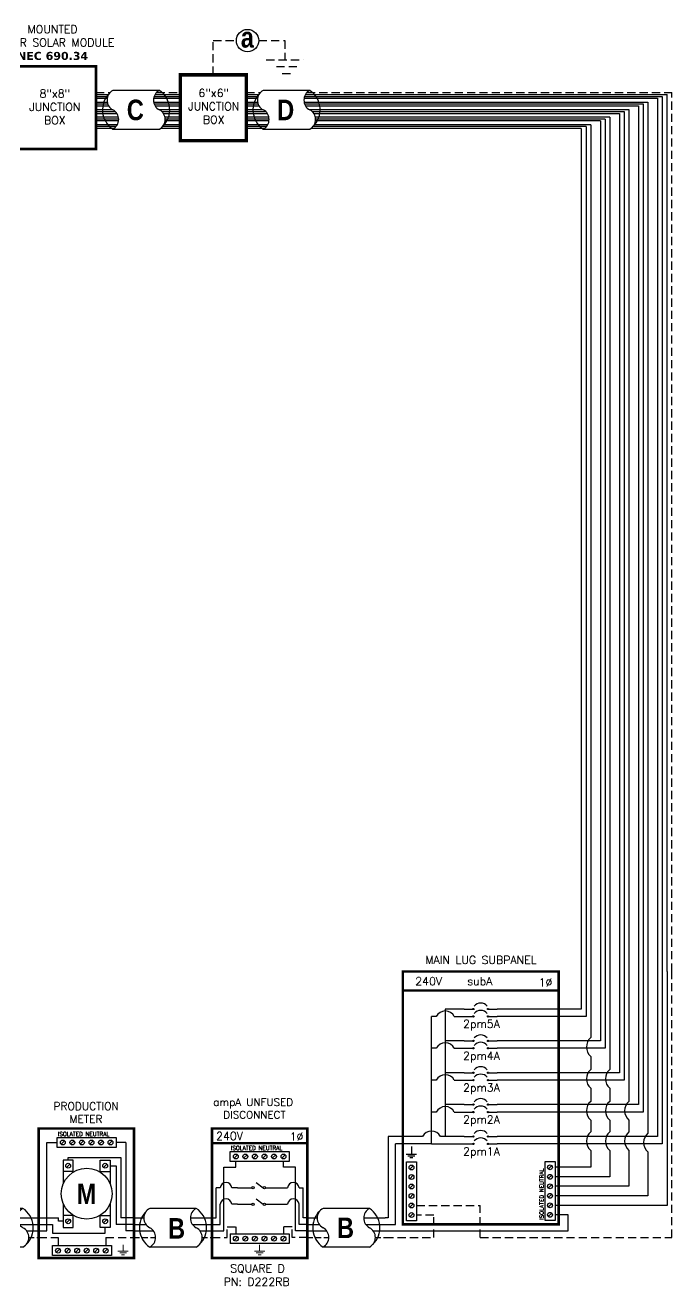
# Model space of a CAD drawing. Header units: feet. Extents: x 25206 to 26003, y 15288 to 15877.
# Drawn here: x 25708 to 26003, y 15299 to 15875 of the extents above; entities that cross this region are included whole.
import ezdxf

# ---------------------------------------------------------------- set-up
doc = ezdxf.new("R2010")
doc.units = ezdxf.units.FT
doc.header["$MEASUREMENT"] = 0
doc.linetypes.add('HIDDEN', pattern=[0.375, 0.25, -0.125])
for name, color, linetype in [('ONE LINE BLOCKS', 7, 'Continuous'), ('TABLES', 7, 'Continuous'), ('TEXT', 7, 'Continuous'), ('Z - TITLEBLOCK TXT', 7, 'Continuous')]:
    doc.layers.add(name, color=color, linetype=linetype)
doc.styles.add('ONE LINE TXT', font='techb___.ttf')
doc.styles.get("Standard").update_dxf_attribs({"font": 'simplex.shx'})

# ---------------------------------------------------------------- blocks, each defined once
blk = doc.blocks.new('5microSub')
at = {"layer": 'ONE LINE BLOCKS', "linetype": 'Continuous'}
h = blk.add_hatch(color=1, dxfattribs=at)
h.dxf.hatch_style = 1
edge = h.paths.add_edge_path()
edge.add_arc((40.28, 104.41), 0.291, 0, 360)
h = blk.add_hatch(color=1, dxfattribs=at)
h.dxf.hatch_style = 1
edge = h.paths.add_edge_path()
edge.add_arc((46.96, 104.41), 0.291, 0, 360)
h = blk.add_hatch(color=1, dxfattribs=at)
h.dxf.hatch_style = 1
edge = h.paths.add_edge_path()
edge.add_arc((40.28, 101.03), 0.291, 0, 360)
h = blk.add_hatch(color=1, dxfattribs=at)
h.dxf.hatch_style = 1
edge = h.paths.add_edge_path()
edge.add_arc((46.96, 101.03), 0.291, 0, 360)
h = blk.add_hatch(color=1, dxfattribs=at)
h.dxf.hatch_style = 1
edge = h.paths.add_edge_path()
edge.add_arc((40.28, 89.85), 0.291, 0, 360)
h = blk.add_hatch(color=1, dxfattribs=at)
h.dxf.hatch_style = 1
edge = h.paths.add_edge_path()
edge.add_arc((40.28, 86.47), 0.291, 0, 360)
h = blk.add_hatch(color=1, dxfattribs=at)
h.dxf.hatch_style = 1
edge = h.paths.add_edge_path()
edge.add_arc((46.96, 89.85), 0.291, 0, 360)
h = blk.add_hatch(color=1, dxfattribs=at)
h.dxf.hatch_style = 1
edge = h.paths.add_edge_path()
edge.add_arc((46.96, 86.47), 0.291, 0, 360)
h = blk.add_hatch(color=1, dxfattribs=at)
h.dxf.hatch_style = 1
edge = h.paths.add_edge_path()
edge.add_arc((40.28, 75.29), 0.291, 0, 360)
h = blk.add_hatch(color=1, dxfattribs=at)
h.dxf.hatch_style = 1
edge = h.paths.add_edge_path()
edge.add_arc((46.96, 75.29), 0.291, 0, 360)
h = blk.add_hatch(color=1, dxfattribs=at)
h.dxf.hatch_style = 1
edge = h.paths.add_edge_path()
edge.add_arc((40.28, 71.91), 0.291, 0, 360)
h = blk.add_hatch(color=1, dxfattribs=at)
h.dxf.hatch_style = 1
edge = h.paths.add_edge_path()
edge.add_arc((46.96, 71.91), 0.291, 0, 360)
h = blk.add_hatch(color=1, dxfattribs=at)
h.dxf.hatch_style = 1
edge = h.paths.add_edge_path()
edge.add_arc((40.28, 60.73), 0.291, 0, 360)
h = blk.add_hatch(color=1, dxfattribs=at)
h.dxf.hatch_style = 1
edge = h.paths.add_edge_path()
edge.add_arc((40.28, 57.35), 0.291, 0, 360)
h = blk.add_hatch(color=1, dxfattribs=at)
h.dxf.hatch_style = 1
edge = h.paths.add_edge_path()
edge.add_arc((46.96, 60.73), 0.291, 0, 360)
h = blk.add_hatch(color=1, dxfattribs=at)
h.dxf.hatch_style = 1
edge = h.paths.add_edge_path()
edge.add_arc((46.96, 57.35), 0.291, 0, 360)
h = blk.add_hatch(color=1, dxfattribs=at)
h.dxf.hatch_style = 1
edge = h.paths.add_edge_path()
edge.add_arc((40.28, 46.17), 0.291, 0, 360)
h = blk.add_hatch(color=1, dxfattribs=at)
h.dxf.hatch_style = 1
edge = h.paths.add_edge_path()
edge.add_arc((46.96, 46.17), 0.291, 0, 360)
h = blk.add_hatch(color=1, dxfattribs=at)
h.dxf.hatch_style = 1
edge = h.paths.add_edge_path()
edge.add_arc((40.28, 42.79), 0.291, 0, 360)
h = blk.add_hatch(color=1, dxfattribs=at)
h.dxf.hatch_style = 1
edge = h.paths.add_edge_path()
edge.add_arc((46.96, 42.79), 0.291, 0, 360)
at = {"color": 7, "linetype": 'Continuous'}
for p, q in [((89.54, 121.54), (89.54, 104.41)), ((98.24, 121.54), (98.24, 89.85)), ((106.94, 121.54), (106.94, 75.29)), ((115.64, 121.54), (115.64, 60.73)), ((124.34, 121.54), (124.34, 46.17)), ((36.09, 104.41), (27.43, 104.41)), ((27.43, 104.41), (27.43, 89.85)), ((89.54, 104.41), (51.15, 104.41)), ((36.09, 89.85), (27.43, 89.85)), ((27.43, 89.85), (27.43, 75.29)), ((98.24, 89.85), (51.15, 89.85)), ((36.09, 75.29), (27.43, 75.29)), ((27.43, 75.29), (27.43, 60.73)), ((106.94, 75.29), (51.15, 75.29)), ((36.09, 60.73), (27.43, 60.73)), ((27.43, 60.73), (27.43, 46.17)), ((115.64, 60.73), (51.15, 60.73)), ((17.02, 46.17), (1.34, 46.17)), ((1.34, 46.17), (1.34, 9)), ((36.09, 46.17), (25.26, 46.17)), ((124.34, 46.17), (51.15, 46.17)), ((1.34, 9), (0, 9))]:
    blk.add_line(p, q, dxfattribs=at)
at = {"color": 10, "linetype": 'Continuous'}
for p, q in [((91.71, 121.54), (91.71, 101.03)), ((100.41, 121.54), (100.41, 86.47)), ((109.11, 121.54), (109.11, 71.91)), ((117.81, 121.54), (117.81, 57.35)), ((126.51, 121.54), (126.51, 42.79)), ((21.14, 86.47), (21.14, 101.03)), ((23.31, 101.03), (21.14, 101.03)), ((31.55, 101.03), (36.09, 101.03)), ((91.71, 101.03), (51.15, 101.03)), ((21.14, 71.91), (21.14, 86.47)), ((23.31, 86.47), (21.14, 86.47)), ((31.55, 86.47), (36.09, 86.47)), ((100.41, 86.47), (51.15, 86.47)), ((21.14, 57.35), (21.14, 71.91)), ((23.31, 71.91), (21.14, 71.91)), ((31.55, 71.91), (36.09, 71.91)), ((109.11, 71.91), (51.15, 71.91)), ((21.14, 42.79), (21.14, 57.35)), ((23.31, 57.35), (21.14, 57.35)), ((31.55, 57.35), (36.09, 57.35)), ((117.81, 57.35), (51.15, 57.35)), ((21.14, 42.79), (4.63, 42.79)), ((4.63, 6), (4.63, 42.79)), ((21.14, 42.79), (36.09, 42.79)), ((126.51, 42.79), (51.15, 42.79)), ((0, 6), (4.63, 6))]:
    blk.add_line(p, q, dxfattribs=at)
at = {"color": 253, "linetype": 'Continuous'}
for p, q in [((93.89, 121.54), (93.89, 91.34)), ((102.59, 121.54), (102.59, 76.78)), ((111.29, 121.54), (111.29, 62.22)), ((119.99, 121.54), (119.99, 47.66)), ((128.69, 121.54), (128.69, 14.71)), ((93.89, 82.78), (93.89, 76.78)), ((93.89, 68.22), (93.89, 62.22)), ((102.59, 68.22), (102.59, 62.22)), ((93.89, 53.66), (93.89, 48.33)), ((102.59, 53.66), (102.59, 48.33)), ((111.29, 53.66), (111.29, 48.33)), ((93.89, 39.78), (93.89, 32.11)), ((102.59, 39.78), (102.59, 27.76)), ((111.29, 39.78), (111.29, 23.41)), ((119.99, 39.1), (119.99, 19.06)), ((93.89, 32.11), (77.54, 32.11)), ((102.59, 27.76), (77.54, 27.76)), ((111.29, 23.41), (77.54, 23.41)), ((119.99, 19.06), (77.54, 19.06)), ((128.69, 14.71), (77.54, 14.71)), ((83.55, 10.36), (77.54, 10.36)), ((83.55, 3), (83.55, 10.36)), ((0, 3), (83.55, 3))]:
    blk.add_line(p, q, dxfattribs=at)
at = {"color": 10, "linetype": 'Continuous'}
for centre in [(27.43, 98.87), (27.43, 84.31), (27.43, 69.75), (27.43, 55.19)]:
    blk.add_arc(centre, 4.65, 27.66392, 152.33608, dxfattribs=at)
at = {"color": 253, "linetype": 'Continuous'}
for centre in [(97.46, 87.06), (97.46, 72.5), (106.16, 72.5), (97.46, 57.94), (106.16, 57.94), (114.87, 57.94), (97.46, 44.05), (106.16, 44.05), (114.87, 44.05), (123.57, 43.38)]:
    blk.add_arc(centre, 5.58, 129.92155, 230.07845, dxfattribs=at)
at = {"color": 7, "linetype": 'Continuous'}
blk.add_arc((21.14, 44.01), 4.65, 27.66392, 152.33608, dxfattribs=at)
at = {"layer": 'ONE LINE BLOCKS', "lineweight": 50}
blk.add_line((8.04, 112.83), (79.2, 112.83), dxfattribs=at)
at = {"layer": 'ONE LINE BLOCKS', "lineweight": 50, "const_width": 1.19}
blk.add_lwpolyline([(8.04, 6.01), (8.04, 121.54), (79.2, 121.54), (79.2, 6.01)], close=True, dxfattribs=at)
at = {"layer": 'TEXT', "color": 92, "linetype": 'HIDDEN', "ltscale": 15}
for p, q in [((130.86, 0), (130.86, 121.54)), ((14.31, 14.64), (43.39, 14.64)), ((43.39, 0), (43.39, 14.64)), ((22.14, 10.28), (14.31, 10.28)), ((22.14, 0), (22.14, 10.28)), ((0, 0), (22.14, 0)), ((43.39, 0), (130.86, 0))]:
    blk.add_line(p, q, dxfattribs=at)
at = {"layer": 'TEXT', "color": 92, "linetype": 'HIDDEN', "flags": 128}
for points in [[(11.94, 41.63), (11.94, 38.13)], [(9.6, 38.13), (14.28, 38.13)], [(13.47, 37.26), (10.41, 37.26)], [(12.65, 36.39), (11.22, 36.39)]]:
    blk.add_lwpolyline(points, dxfattribs=at)
at = {"layer": 'Z - TITLEBLOCK TXT', "color": 1, "linetype": 'Continuous'}
for p, q in [((9.77, 7.69), (9.77, 34.63)), ((9.77, 34.63), (14.31, 34.63)), ((14.31, 34.63), (14.31, 7.69)), ((73, 7.76), (73, 34.71)), ((73, 34.71), (77.54, 34.71)), ((77.54, 34.71), (77.54, 7.76)), ((14.31, 7.69), (9.77, 7.69)), ((77.54, 7.76), (73, 7.76))]:
    blk.add_line(p, q, dxfattribs=at)
at = {"layer": 'Z - TITLEBLOCK TXT', "color": 4, "linetype": 'Continuous'}
for p, q in [((12.83, 32.82), (11.25, 31.25)), ((76.06, 32.9), (74.49, 31.32)), ((12.83, 28.47), (11.25, 26.9)), ((12.83, 24.12), (11.25, 22.55)), ((76.06, 28.54), (74.49, 26.97)), ((76.06, 24.19), (74.49, 22.62)), ((12.83, 19.77), (11.25, 18.2)), ((76.06, 19.84), (74.49, 18.27)), ((12.83, 15.42), (11.25, 13.85)), ((76.06, 15.49), (74.49, 13.92)), ((12.83, 11.07), (11.25, 9.5)), ((76.06, 11.14), (74.49, 9.57))]:
    blk.add_line(p, q, dxfattribs=at)
at = {"layer": 'Z - TITLEBLOCK TXT', "color": 1, "linetype": 'Continuous', "flags": 128}
for points in [[(36.09, 104.41), (40.28, 104.41)], [(36.09, 104.41), (40.28, 104.41)], [(46.96, 104.41), (51.15, 104.41)], [(36.09, 101.03), (40.28, 101.03)], [(36.09, 101.03), (40.28, 101.03)], [(46.96, 101.03), (51.15, 101.03)], [(36.09, 89.85), (40.28, 89.85)], [(36.09, 89.85), (40.28, 89.85)], [(36.09, 86.47), (40.28, 86.47)], [(36.09, 86.47), (40.28, 86.47)], [(46.96, 89.85), (51.15, 89.85)], [(46.96, 86.47), (51.15, 86.47)], [(36.09, 75.29), (40.28, 75.29)], [(36.09, 75.29), (40.28, 75.29)], [(46.96, 75.29), (51.15, 75.29)], [(36.09, 71.91), (40.28, 71.91)], [(36.09, 71.91), (40.28, 71.91)], [(46.96, 71.91), (51.15, 71.91)], [(36.09, 60.73), (40.28, 60.73)], [(36.09, 60.73), (40.28, 60.73)], [(46.96, 60.73), (51.15, 60.73)], [(36.09, 57.35), (40.28, 57.35)], [(36.09, 57.35), (40.28, 57.35)], [(46.96, 57.35), (51.15, 57.35)], [(36.09, 46.17), (40.28, 46.17)], [(36.09, 46.17), (40.28, 46.17)], [(46.96, 46.17), (51.15, 46.17)], [(36.09, 42.79), (40.28, 42.79)], [(36.09, 42.79), (40.28, 42.79)], [(46.96, 42.79), (51.15, 42.79)]]:
    blk.add_lwpolyline(points, dxfattribs=at)
at = {"layer": 'Z - TITLEBLOCK TXT', "color": 1, "linetype": 'Continuous'}
for centre in [(40.28, 104.41), (46.96, 104.41), (40.28, 101.03), (46.96, 101.03), (40.28, 89.85), (40.28, 86.47), (46.96, 89.85), (46.96, 86.47), (40.28, 75.29), (46.96, 75.29), (40.28, 71.91), (46.96, 71.91), (40.28, 60.73), (40.28, 57.35), (46.96, 60.73), (46.96, 57.35), (40.28, 46.17), (46.96, 46.17), (40.28, 42.79), (46.96, 42.79)]:
    blk.add_circle(centre, 0.291, dxfattribs=at)
at = {"layer": 'Z - TITLEBLOCK TXT', "color": 4, "linetype": 'Continuous'}
for centre in [(12.04, 32.04), (12.04, 27.69), (75.27, 32.11), (75.27, 27.76), (12.04, 23.34), (75.27, 23.41), (12.04, 18.99), (75.27, 19.06), (12.04, 14.64), (75.27, 14.71), (12.04, 10.28), (75.27, 10.36)]:
    blk.add_circle(centre, 1.11, dxfattribs=at)
at = {"layer": 'Z - TITLEBLOCK TXT', "color": 1, "linetype": 'Continuous'}
for centre in [(43.62, 103.21), (43.62, 99.83), (43.62, 88.65), (43.62, 85.27), (43.62, 74.09), (43.62, 70.71), (43.62, 59.53), (43.62, 56.15), (43.62, 44.97), (43.62, 41.59)]:
    blk.add_arc(centre, 3.93, 40.3392, 139.6608, dxfattribs=at)
at = {"layer": 'TABLES', "color": 1, "linetype": 'Continuous'}
for s, p in [('2pm5A', (35.59, 95.79)), ('2pm4A', (35.59, 81.23)), ('2pm3A', (35.59, 66.67)), ('2pm2A', (35.59, 52.11)), ('2pm1A', (35.59, 37.55))]:
    blk.add_text(s, height=3.658, dxfattribs=at).set_placement(p)
at = {"layer": 'TABLES', "color": 4, "linetype": 'Continuous'}
blk.add_text('ISOLATED NEUTRAL', height=1.8743, rotation=90, dxfattribs=at).set_placement((72.35, 8.12))
at = {"layer": 'TEXT', "color": 1, "attachment_point": 5}
for s, width, gutter_width, insert, char_height in [('MAIN LUG SUBPANEL ', 62.3984, 7.17, (43.71, 126.82), 3.6576), ('240V', 0.1481, 0.75, (19.83, 117.09), 3.658), ('subA', 0.1481, 0.75, (43.21, 117.09), 3.658), ('1∅', 0.1481, 0.75, (73.19, 116.58), 3.658)]:
    blk.add_mtext_dynamic_manual_height_columns(s, width=width, gutter_width=gutter_width, heights=[0], dxfattribs=dict(at, insert=insert, char_height=char_height))
blk = doc.blocks.new('*U14')
at = {"color": 7, "linetype": 'Continuous'}
for p, q in [((-7.14, 13.31), (-28.39, 13.31)), ((-28.39, -4.31), (-7.14, -4.31))]:
    blk.add_line(p, q, dxfattribs=at)
at = {"color": 7}
for p, q in [((-35.53, 9), (-31.05, 9)), ((-9.81, 9), (0, 9))]:
    blk.add_line(p, q, dxfattribs=at)
at = {"color": 10}
for p, q in [((-35.53, 6), (-30.11, 6)), ((-8.87, 6), (0, 6))]:
    blk.add_line(p, q, dxfattribs=at)
at = {"color": 253}
for p, q in [((-35.53, 3), (-26.66, 3)), ((-5.41, 3), (0, 3))]:
    blk.add_line(p, q, dxfattribs=at)
at = {"color": 92, "linetype": 'HIDDEN', "ltscale": 10}
for p, q in [((-4.48, 0), (0, 0)), ((-35.53, 0), (-25.72, 0))]:
    blk.add_line(p, q, dxfattribs=at)
at = {"color": 7, "linetype": 'Continuous'}
for centre, start, end in [((-22.54, 4.5), 133.97324, 236.42648), ((-12.99, 4.5), 313.97324, 56.42648)]:
    blk.add_arc(centre, 10.58, start, end, dxfattribs=at)
at = {"linetype": 'Continuous'}
for centre, start, end in [((-26.08, 8.91), 117.66392, 242.33608), ((-4.83, 8.91), 117.66392, 242.33608), ((-30.7, 0.09), 297.66392, 62.33608), ((-9.45, 0.09), 297.66392, 62.33608)]:
    blk.add_arc(centre, 4.98, start, end, dxfattribs=at)
blk = doc.blocks.new('unfusedDisconnect')
at = {"lineweight": 50}
blk.add_line((-43.61, 43.06), (0, 43.06), dxfattribs=at)
at = {"color": 1, "linetype": 'Continuous'}
for p, q in [((-35.27, 34.78), (-35.27, 39.32)), ((-35.27, 39.32), (-8.32, 39.32)), ((-8.32, 34.78), (-35.27, 34.78)), ((-8.32, 39.32), (-8.32, 34.78)), ((-23.43, 25.18), (-20.16, 22.74)), ((-31.89, 22.73), (-25.32, 22.73)), ((-23.43, 17.65), (-20.16, 15.2)), ((-19.08, 22.73), (-11.7, 22.73)), ((-31.89, 15.2), (-25.32, 15.2)), ((-19.08, 15.2), (-11.7, 15.19)), ((-35.27, 1.76), (-8.32, 1.76)), ((-35.27, 1.76), (-35.27, -2.78)), ((-8.32, 1.76), (-8.32, -2.78)), ((-8.32, -2.78), (-35.27, -2.78))]:
    blk.add_line(p, q, dxfattribs=at)
at = {"color": 4, "linetype": 'Continuous'}
for p, q in [((-31.89, 37.83), (-33.46, 36.26)), ((-27.53, 37.83), (-29.11, 36.26)), ((-23.18, 37.83), (-24.76, 36.26)), ((-18.83, 37.83), (-20.41, 36.26)), ((-14.48, 37.83), (-16.06, 36.26)), ((-10.13, 37.83), (-11.7, 36.26)), ((-31.89, 0.28), (-33.46, -1.3)), ((-27.53, 0.28), (-29.11, -1.3)), ((-23.18, 0.28), (-24.76, -1.3)), ((-18.83, 0.28), (-20.41, -1.3)), ((-14.48, 0.28), (-16.06, -1.3)), ((-10.13, 0.28), (-11.7, -1.3))]:
    blk.add_line(p, q, dxfattribs=at)
at = {"color": 253, "linetype": 'Continuous'}
for p, q in [((-32.67, 32.17), (-32.67, 34.78)), ((-10.92, 32.17), (-10.92, 34.78)), ((-38.16, 3), (-38.16, 32.17)), ((-38.16, 32.17), (-32.67, 32.17)), ((-5.43, 32.17), (-10.92, 32.17)), ((-5.43, 3), (-5.43, 32.17)), ((-43.61, 3), (-38.16, 3)), ((0, 3), (-5.43, 3))]:
    blk.add_line(p, q, dxfattribs=at)
at = {"color": 7, "linetype": 'Continuous'}
for p, q in [((-41.66, 9), (-41.66, 22.73)), ((-39.8, 22.73), (-41.66, 22.73)), ((-31.89, 22.73), (-34.52, 22.73)), ((-11.7, 22.73), (-9.07, 22.73)), ((-3.79, 22.73), (-1.93, 22.73)), ((-1.93, 9), (-1.93, 22.73))]:
    blk.add_line(p, q, dxfattribs=at)
at = {"color": 10, "linetype": 'Continuous'}
for p, q in [((-39.8, 6), (-39.8, 15.2)), ((-31.89, 15.2), (-34.52, 15.2)), ((-11.7, 15.2), (-9.07, 15.2)), ((-3.79, 6), (-3.79, 15.2)), ((-43.61, 6), (-39.8, 6)), ((0, 6), (-3.79, 6))]:
    blk.add_line(p, q, dxfattribs=at)
at = {"color": 7}
for p, q in [((-43.61, 9), (-41.66, 9)), ((0, 9), (-1.93, 9))]:
    blk.add_line(p, q, dxfattribs=at)
at = {"color": 92, "linetype": 'HIDDEN', "ltscale": 15}
for p, q in [((-43.61, 0), (-36.58, 0)), ((-36.58, 0), (-36.58, 4.9)), ((-36.58, 4.9), (-32.67, 4.9)), ((-32.67, 4.9), (-32.67, 1.76)), ((-7.01, 4.9), (-10.92, 4.9)), ((-10.92, 4.9), (-10.92, 1.76)), ((-7.01, 0), (-7.01, 4.9)), ((0, 0), (-7.01, 0))]:
    blk.add_line(p, q, dxfattribs=at)
at = {"lineweight": 50, "const_width": 1.19}
blk.add_lwpolyline([(-43.61, -9.34), (-43.61, 49.84), (0, 49.84), (0, -9.34)], close=True, dxfattribs=at)
at = {"color": 92, "linetype": 'Continuous', "lineweight": 5, "ltscale": 0.05, "flags": 128}
for points in [[(-21.8, -3.32), (-21.8, -6.17)], [(-24.14, -6.17), (-19.45, -6.17)], [(-20.27, -7.03), (-23.32, -7.03)], [(-21.08, -7.9), (-22.51, -7.9)]]:
    blk.add_lwpolyline(points, dxfattribs=at)
at = {"color": 4, "linetype": 'Continuous'}
for centre in [(-32.67, 37.05), (-28.32, 37.05), (-23.97, 37.05), (-19.62, 37.05), (-15.27, 37.05), (-10.92, 37.05), (-32.67, -0.51), (-28.32, -0.51), (-23.97, -0.51), (-19.62, -0.51), (-15.27, -0.51), (-10.92, -0.51)]:
    blk.add_circle(centre, 1.11, dxfattribs=at)
at = {"color": 1, "linetype": 'Continuous'}
for centre in [(-24.78, 22.73), (-19.62, 22.73), (-24.78, 15.2), (-19.62, 15.2)]:
    blk.add_circle(centre, 0.541, dxfattribs=at)
at = {"color": 7, "linetype": 'Continuous'}
for centre in [(-37.16, 22.58), (-6.43, 22.58)]:
    blk.add_arc(centre, 2.64, 3.28193, 176.71807, dxfattribs=at)
at = {"color": 10, "linetype": 'Continuous'}
for centre in [(-37.16, 15.04), (-6.43, 15.04)]:
    blk.add_arc(centre, 2.64, 3.28193, 176.71807, dxfattribs=at)
at = {"color": 4, "linetype": 'Continuous'}
blk.add_text('ISOLATED NEUTRAL', height=1.8743, dxfattribs=at).set_placement((-34.91, 39.97))
at = {"color": 1}
for s, width, gutter_width, heights, insert, char_height, attachment_point in [('\\A1;\\pi12.228;ampA UNFUSED \\P\\pi16.834;DISCONNECT', 64.922, 0, [11.89], (-55.21, 63.58), 3.4544, 1), ('240V', 0.1481, 0.75, [0], (-35.55, 46.4), 3.658, 5), ('1∅', 0.1481, 0.75, [0], (-4.98, 46.1), 3.658, 5), ('\\A1;\\pi11.999,t30.287;SQUARE D\\P\\pi9.0377,t27.326;PN: D222RB', 51.6906, 0.203, [45.94], (-47.25, -12.27), 3.6576, 1)]:
    blk.add_mtext_dynamic_manual_height_columns(s, width=width, gutter_width=gutter_width, heights=heights, dxfattribs=dict(at, insert=insert, char_height=char_height, attachment_point=attachment_point))
blk = doc.blocks.new('*U26')
at = {"color": 7}
for name, p in [('unfusedDisconnect', (0, 0)), ('*U14', (-43.61, 0))]:
    blk.add_blockref(name, p, dxfattribs=at)
at = {"layer": 'Z - TITLEBLOCK TXT', "color": 1, "linetype": 'Continuous', "insert": (-63.63, 8.88), "char_height": 9.3833, "attachment_point": 1, "style": 'ONE LINE TXT'}
blk.add_mtext_dynamic_manual_height_columns('{\\W1;\\C256;B}', width=0.1385, gutter_width=2.13, heights=[0], dxfattribs=at)
blk = doc.blocks.new('productionMeter')
at = {"color": 253, "linetype": 'Continuous'}
for p, q in [((-39.9, 3), (-39.9, 43.45)), ((-39.9, 43.45), (-35.13, 43.45)), ((-3.71, 43.45), (-8.18, 43.45)), ((-3.71, 43.45), (-3.71, 3)), ((-43.61, 3), (-39.9, 3)), ((0, 3), (-3.71, 3))]:
    blk.add_line(p, q, dxfattribs=at)
at = {"color": 1, "linetype": 'Continuous'}
for p, q in [((-35.13, 41.18), (-35.13, 45.72)), ((-35.13, 45.72), (-8.18, 45.72)), ((-8.18, 41.18), (-35.13, 41.18)), ((-8.18, 45.72), (-8.18, 41.18)), ((-32.38, 35.4), (-32.38, 24.5)), ((-27.84, 35.4), (-32.38, 35.4)), ((-27.84, 29.86), (-27.84, 35.4)), ((-15.47, 29.86), (-15.47, 35.4)), ((-15.47, 35.4), (-10.93, 35.4)), ((-10.93, 35.4), (-10.93, 24.5)), ((-27.84, 30.21), (-32.38, 30.21)), ((-15.47, 30.21), (-10.93, 30.21)), ((-32.38, 15.55), (-32.38, 4.64)), ((-10.93, 15.55), (-10.93, 4.64)), ((-27.84, 10.04), (-32.38, 10.04)), ((-27.84, 4.64), (-27.84, 10.18)), ((-15.47, 4.64), (-15.47, 10.18)), ((-15.47, 10.04), (-10.93, 10.04)), ((-32.38, 4.64), (-27.84, 4.64)), ((-10.93, 4.64), (-15.47, 4.64)), ((-37.32, -8.24), (-37.32, -3.7)), ((-37.32, -3.7), (-10.37, -3.7)), ((-10.37, -3.7), (-10.37, -8.24)), ((-10.37, -8.24), (-37.32, -8.24))]:
    blk.add_line(p, q, dxfattribs=at)
at = {"color": 4, "linetype": 'Continuous'}
for p, q in [((-31.74, 44.23), (-33.32, 42.66)), ((-27.39, 44.23), (-28.97, 42.66)), ((-23.04, 44.23), (-24.62, 42.66)), ((-18.69, 44.23), (-20.26, 42.66)), ((-14.34, 44.23), (-15.91, 42.66)), ((-9.99, 44.23), (-11.56, 42.66)), ((-29.33, 33.59), (-30.9, 32.02)), ((-12.41, 33.59), (-13.98, 32.02)), ((-29.33, 8.23), (-30.9, 6.66)), ((-12.41, 8.23), (-13.98, 6.66)), ((-33.93, -5.19), (-35.51, -6.76)), ((-29.58, -5.19), (-31.15, -6.76)), ((-25.23, -5.19), (-26.8, -6.76)), ((-20.88, -5.19), (-22.45, -6.76)), ((-16.53, -5.19), (-18.1, -6.76)), ((-12.18, -5.19), (-13.75, -6.76))]:
    blk.add_line(p, q, dxfattribs=at)
at = {"color": 7}
for p, q in [((-30.11, 35.4), (-30.11, 36.59)), ((-30.11, 36.59), (-5.98, 36.59)), ((-5.98, 36.59), (-5.98, 9)), ((-43.61, 9), (-34.54, 9)), ((-34.54, 7.44), (-34.54, 9)), ((-32.38, 7.44), (-34.54, 7.44)), ((0, 9), (-5.98, 9))]:
    blk.add_line(p, q, dxfattribs=at)
at = {"color": 10, "linetype": 'Continuous'}
for p, q in [((-10.93, 32.81), (-8.25, 32.81)), ((-8.25, 32.81), (-8.25, 6)), ((-43.61, 6), (-37.24, 6)), ((-37.24, 6), (-37.24, 2.05)), ((0, 6), (-8.25, 6)), ((-37.24, 2.05), (-13.2, 2.05)), ((-13.2, 2.05), (-13.2, 4.64))]:
    blk.add_line(p, q, dxfattribs=at)
at = {"color": 92, "linetype": 'HIDDEN', "ltscale": 15}
for p, q in [((-43.61, 0), (-34.72, 0)), ((-12.97, 0), (-12.97, -3.7)), ((-12.97, 0), (0, 0)), ((-34.72, 0), (-34.72, -3.7))]:
    blk.add_line(p, q, dxfattribs=at)
at = {"lineweight": 50, "const_width": 1.19}
blk.add_lwpolyline([(-43.61, -9.34), (-43.61, 49.84), (0, 49.84), (0, -9.34)], close=True, dxfattribs=at)
at = {"color": 92, "linetype": 'Continuous', "lineweight": 5, "ltscale": 0.05, "flags": 128}
for points in [[(-5.04, -3.33), (-5.04, -6.18)], [(-2.7, -6.18), (-7.38, -6.18)], [(-6.57, -7.05), (-3.51, -7.05)], [(-5.76, -7.91), (-4.32, -7.91)]]:
    blk.add_lwpolyline(points, dxfattribs=at)
at = {"color": 4, "linetype": 'Continuous'}
for centre in [(-32.53, 43.45), (-28.18, 43.45), (-23.83, 43.45), (-19.48, 43.45), (-15.13, 43.45), (-10.78, 43.45), (-30.11, 32.81), (-13.2, 32.81), (-30.11, 7.44), (-13.2, 7.44), (-34.72, -5.97), (-30.37, -5.97), (-26.02, -5.97), (-21.67, -5.97), (-17.32, -5.97), (-12.97, -5.97)]:
    blk.add_circle(centre, 1.11, dxfattribs=at)
at = {"linetype": 'Continuous'}
blk.add_circle((-21.65, 20.02), 11.62, dxfattribs=at)
at = {"color": 4, "linetype": 'Continuous'}
blk.add_text('ISOLATED NEUTRAL', height=1.8743, dxfattribs=at).set_placement((-34.77, 46.37))
at = {"color": 253, "linetype": 'Continuous', "style": 'ONE LINE TXT'}
blk.add_text('M', height=9.38, dxfattribs=at).set_placement((-26.21, 15.31))
at = {"color": 1, "insert": (-21.93, 57.08), "char_height": 3.5433, "attachment_point": 5}
blk.add_mtext_dynamic_manual_height_columns('PRODUCTION METER', width=1.3203, gutter_width=7.17, heights=[0], dxfattribs=at)
blk = doc.blocks.new('*U19')
at = {"color": 7}
blk.add_blockref('productionMeter', (0, 0), dxfattribs=at)
blk = doc.blocks.new('8x8box')
at = {"lineweight": 50, "const_width": 1.19}
blk.add_lwpolyline([(37.78, 0), (0, 0), (0, 37.78), (37.78, 37.78)], close=True, dxfattribs=at)
at = {"color": 1, "char_height": 3.6576, "attachment_point": 5}
for s, width, insert in [(' \\PMOUNTED \\PUNDER SOLAR MODULE\\P{\\fVerdana|b1|i0|c0|p34;NEC 690.34}', 73.0127, (18.01, 51.7)), ('8"x8"  JUNCTION BOX ', 0.4767, (19.03, 19.26))]:
    blk.add_mtext_dynamic_manual_height_columns(s, width=width, gutter_width=7.17, heights=[0], dxfattribs=dict(at, insert=insert))
blk = doc.blocks.new('6x6box')
at = {"lineweight": 50, "const_width": 1.53}
blk.add_lwpolyline([(30.1, 0), (0, 0), (0, 30.1), (30.1, 30.1)], close=True, dxfattribs=at)
at = {"color": 1, "insert": (15.24, 15.71), "char_height": 3.6576, "width": 0.4767, "attachment_point": 5}
blk.add_mtext('6"x6"  JUNCTION BOX  ', dxfattribs=at)

msp = doc.modelspace()

# ---------------------------------------------------------------- linework, layer by layer
at = {"color": 92, "linetype": 'HIDDEN', "ltscale": 15}
for p, q in [((25740.45, 15844.52), (25746.9, 15844.52)), ((25768.15, 15844.52), (25779.02, 15844.52)), ((25809.13, 15844.52), (25815.57, 15844.52)), ((25836.82, 15844.52), (26003.43, 15844.52)), ((26003.43, 15442.99), (26003.43, 15844.52))]:
    msp.add_line(p, q, dxfattribs=at)
at = {"color": 253, "linetype": 'Continuous'}
for p, q in [((25740.45, 15843.66), (25746.25, 15843.66)), ((25767.49, 15843.66), (25779.02, 15843.66)), ((25809.13, 15843.66), (25814.92, 15843.66)), ((25836.16, 15843.66), (26001.26, 15843.66)), ((26001.26, 15442.99), (26001.26, 15843.66)), ((25740.45, 15840.21), (25745.62, 15840.21)), ((25766.86, 15840.21), (25779.02, 15840.21)), ((25809.13, 15840.21), (25814.29, 15840.21)), ((25835.53, 15840.21), (25992.56, 15840.21)), ((25992.56, 15840.21), (25992.56, 15442.99)), ((25740.45, 15836.77), (25748.05, 15836.77)), ((25750.76, 15833.33), (25740.45, 15833.33)), ((25769.3, 15836.77), (25779.02, 15836.77)), ((25779.02, 15833.33), (25772, 15833.33)), ((25809.13, 15836.77), (25816.72, 15836.77)), ((25819.43, 15833.33), (25809.13, 15833.33)), ((25837.97, 15836.77), (25983.86, 15836.77)), ((25975.16, 15833.33), (25840.67, 15833.33)), ((25975.16, 15833.33), (25975.16, 15442.99)), ((25983.86, 15836.77), (25983.86, 15442.99)), ((25750.26, 15829.88), (25740.45, 15829.88)), ((25779.02, 15829.88), (25771.5, 15829.88)), ((25818.93, 15829.88), (25809.13, 15829.88)), ((25966.46, 15829.88), (25840.17, 15829.88)), ((25966.46, 15829.88), (25966.46, 15442.99))]:
    msp.add_line(p, q, dxfattribs=at)
at = {"color": 7, "linetype": 'Continuous'}
for p, q in [((25769.45, 15845.5), (25748.21, 15845.5)), ((25838.12, 15845.5), (25816.88, 15845.5)), ((25988.21, 15838.49), (25988.21, 15442.99)), ((25996.91, 15841.93), (25996.91, 15442.99)), ((25970.81, 15831.61), (25970.81, 15442.99)), ((25979.51, 15835.05), (25979.51, 15442.99)), ((25748.21, 15827.87), (25769.45, 15827.87)), ((25816.88, 15827.87), (25838.12, 15827.87)), ((25962.11, 15828.16), (25962.11, 15442.99))]:
    msp.add_line(p, q, dxfattribs=at)
at = {"color": 10, "linetype": 'Continuous'}
for p, q in [((25740.45, 15842.79), (25745.84, 15842.79)), ((25740.45, 15839.35), (25745.85, 15839.35)), ((25767.08, 15842.79), (25779.02, 15842.79)), ((25767.1, 15839.35), (25779.02, 15839.35)), ((25809.13, 15842.79), (25814.51, 15842.79)), ((25809.13, 15839.35), (25814.53, 15839.35)), ((25835.75, 15842.79), (25999.08, 15842.79)), ((25835.77, 15839.35), (25990.38, 15839.35)), ((25990.38, 15839.35), (25990.38, 15442.99)), ((25999.08, 15842.79), (25999.08, 15442.99)), ((25740.45, 15835.91), (25749.3, 15835.91)), ((25750.87, 15832.47), (25740.45, 15832.47)), ((25770.54, 15835.91), (25779.02, 15835.91)), ((25779.02, 15832.47), (25772.11, 15832.47)), ((25809.13, 15835.91), (25817.97, 15835.91)), ((25819.54, 15832.47), (25809.13, 15832.47)), ((25839.21, 15835.91), (25981.68, 15835.91)), ((25972.98, 15832.47), (25840.78, 15832.47)), ((25972.98, 15832.47), (25972.98, 15442.99)), ((25981.68, 15835.91), (25981.68, 15442.99)), ((25749.66, 15829.02), (25740.45, 15829.02)), ((25779.02, 15829.02), (25770.9, 15829.02)), ((25818.33, 15829.02), (25809.13, 15829.02)), ((25964.28, 15829.02), (25839.57, 15829.02)), ((25964.28, 15829.02), (25964.28, 15442.99))]:
    msp.add_line(p, q, dxfattribs=at)
at = {"linetype": 'Continuous'}
for p, q in [((25740.45, 15841.93), (25745.61, 15841.93)), ((25740.45, 15838.49), (25746.27, 15838.49)), ((25766.85, 15841.93), (25779.02, 15841.93)), ((25767.52, 15838.49), (25779.02, 15838.49)), ((25809.13, 15841.93), (25814.28, 15841.93)), ((25809.13, 15838.49), (25814.95, 15838.49)), ((25835.53, 15841.93), (25996.91, 15841.93)), ((25836.19, 15838.49), (25988.21, 15838.49)), ((25740.45, 15835.05), (25750.03, 15835.05)), ((25750.82, 15831.61), (25740.45, 15831.61)), ((25771.27, 15835.05), (25779.02, 15835.05)), ((25779.02, 15831.61), (25772.07, 15831.61)), ((25809.13, 15835.05), (25818.7, 15835.05)), ((25819.5, 15831.61), (25809.13, 15831.61)), ((25839.94, 15835.05), (25979.51, 15835.05)), ((25970.81, 15831.61), (25840.74, 15831.61)), ((25748.69, 15828.16), (25740.45, 15828.16)), ((25779.02, 15828.16), (25769.93, 15828.16)), ((25817.36, 15828.16), (25809.13, 15828.16)), ((25962.11, 15828.16), (25838.6, 15828.16))]:
    msp.add_line(p, q, dxfattribs=at)
at = {"color": 7, "linetype": 'Continuous'}
msp.add_circle((25809.72, 15868.29), 5.11, dxfattribs=at)
for centre, start, end in [((25754.06, 15836.69), 133.97324, 236.42648), ((25763.6, 15836.69), 313.97324, 56.42648), ((25822.73, 15836.69), 133.97324, 236.42648), ((25832.27, 15836.69), 313.97324, 56.42648)]:
    msp.add_arc(centre, 10.58, start, end, dxfattribs=at)
at = {"linetype": 'Continuous'}
for centre, start, end in [((25750.52, 15841.09), 117.66392, 242.33608), ((25771.76, 15841.09), 117.66392, 242.33608), ((25819.19, 15841.09), 117.66392, 242.33608), ((25840.43, 15841.09), 117.66392, 242.33608), ((25745.89, 15832.28), 297.66392, 62.33608), ((25767.14, 15832.28), 297.66392, 62.33608), ((25814.57, 15832.28), 297.66392, 62.33608), ((25835.81, 15832.28), 297.66392, 62.33608)]:
    msp.add_arc(centre, 4.98, start, end, dxfattribs=at)
at = {"layer": 'TEXT', "color": 92, "linetype": 'HIDDEN', "ltscale": 15}
for p, q in [((25794.07, 15852.66), (25794.07, 15868.29)), ((25794.07, 15868.29), (25804.61, 15868.29)), ((25814.84, 15868.29), (25826.7, 15868.29)), ((25826.7, 15868.29), (25826.7, 15859.46))]:
    msp.add_line(p, q, dxfattribs=at)
at = {"layer": 'TEXT', "color": 92, "linetype": 'HIDDEN', "ltscale": 15, "flags": 128}
for points in [[(25818.22, 15859.46), (25835.18, 15859.46)], [(25832.24, 15856.32), (25821.16, 15856.32)], [(25829.3, 15853.18), (25824.1, 15853.18)]]:
    msp.add_lwpolyline(points, dxfattribs=at)

# ---------------------------------------------------------------- block references
at = {"color": 7}
for name, p in [('8x8box', (25702.67, 15818.72)), ('6x6box', (25779.02, 15822.56)), ('5microSub', (25872.57, 15321.46)), ('*U19', (25757.9, 15321.46)), ('*U26', (25837.04, 15321.46)), ('*U14', (25714.29, 15321.46)), ('*U14', (25872.57, 15321.46))]:
    msp.add_blockref(name, p, dxfattribs=at)

# ---------------------------------------------------------------- texts
at = {"color": 1, "linetype": 'Continuous', "char_height": 9.3833, "attachment_point": 1, "style": 'ONE LINE TXT'}
for s, insert in [('{\\W1;\\C256;C}', (25754.58, 15841.32)), ('{\\W1;\\C256;D}', (25823.25, 15841.32)), ('{\\W1;\\C256;B}', (25850.56, 15330.59))]:
    msp.add_mtext_dynamic_manual_height_columns(s, width=0.1385, gutter_width=2.13, heights=[0], dxfattribs=dict(at, insert=insert))
at = {"layer": 'Z - TITLEBLOCK TXT', "color": 1, "linetype": 'Continuous', "insert": (25806.62, 15874.48), "char_height": 9.3833, "attachment_point": 1, "style": 'ONE LINE TXT'}
msp.add_mtext_dynamic_manual_height_columns('{\\W1;\\C256;a}', width=0.1385, gutter_width=2.13, heights=[0], dxfattribs=at)

doc.saveas('drawing.dxf')
